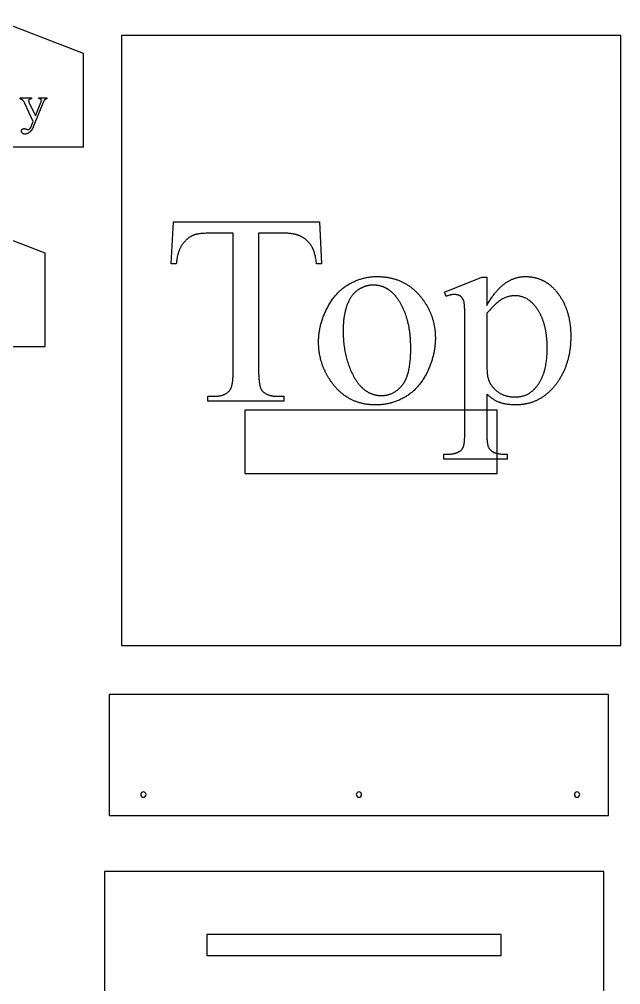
# Model space of a CAD drawing. Extents: x 0 to 152, y -19 to 71.
# Drawn here: x 98.38 to 126.99, y 24.65 to 70.54 of the extents above; entities that cross this region are included whole.
import ezdxf

# ---------------------------------------------------------------- set-up
doc = ezdxf.new("R2010")
doc.units = 0
doc.layers.get('0').update_dxf_attribs({"linetype": 'CONTINUOUS'})

msp = doc.modelspace()

# ---------------------------------------------------------------- linework, layer by layer
for points in [[(101.44, 64.474), (101.44, 68.911), (97.19, 70.536), (87.815, 66.786), (88.44, 64.474)], [(103.236, 40.768), (126.986, 40.768), (126.986, 69.768), (103.236, 69.768)], [(98.427, 66.799), (98.967, 66.799), (98.967, 66.752), (98.94, 66.752), (98.927, 66.751), (98.914, 66.75), (98.902, 66.748), (98.891, 66.746), (98.88, 66.742), (98.871, 66.738), (98.863, 66.733), (98.855, 66.727), (98.848, 66.721), (98.843, 66.714), (98.838, 66.707), (98.834, 66.7), (98.831, 66.692), (98.828, 66.683), (98.827, 66.675), (98.827, 66.666), (98.827, 66.659), (98.827, 66.653), (98.829, 66.639), (98.832, 66.623), (98.837, 66.607), (98.843, 66.589), (98.85, 66.57), (98.859, 66.55), (98.868, 66.529), (99.151, 65.944), (99.41, 66.585), (99.415, 66.598), (99.419, 66.611), (99.423, 66.624), (99.426, 66.636), (99.429, 66.649), (99.43, 66.662), (99.431, 66.675), (99.432, 66.687), (99.431, 66.698), (99.43, 66.703), (99.429, 66.707), (99.428, 66.711), (99.427, 66.715), (99.425, 66.718), (99.423, 66.721), (99.42, 66.725), (99.417, 66.728), (99.414, 66.731), (99.41, 66.734), (99.406, 66.737), (99.401, 66.739), (99.396, 66.742), (99.391, 66.744), (99.385, 66.746), (99.378, 66.747), (99.37, 66.749), (99.361, 66.75), (99.351, 66.751), (99.34, 66.751), (99.315, 66.752), (99.315, 66.799), (99.692, 66.799), (99.692, 66.752), (99.681, 66.75), (99.67, 66.749), (99.66, 66.747), (99.651, 66.744), (99.642, 66.742), (99.634, 66.739), (99.627, 66.735), (99.62, 66.732), (99.614, 66.727), (99.607, 66.722), (99.6, 66.716), (99.594, 66.71), (99.587, 66.702), (99.579, 66.694), (99.572, 66.685), (99.564, 66.675), (99.561, 66.669), (99.557, 66.662), (99.548, 66.641), (99.536, 66.613), (99.521, 66.577), (99.049, 65.42), (99.041, 65.4), (99.032, 65.38), (99.022, 65.36), (99.013, 65.341), (99.002, 65.323), (98.992, 65.306), (98.981, 65.289), (98.97, 65.273), (98.959, 65.257), (98.947, 65.242), (98.935, 65.228), (98.923, 65.214), (98.91, 65.201), (98.897, 65.189), (98.884, 65.177), (98.87, 65.166), (98.856, 65.156), (98.843, 65.146), (98.829, 65.137), (98.815, 65.128), (98.802, 65.121), (98.788, 65.114), (98.775, 65.107), (98.762, 65.101), (98.748, 65.096), (98.735, 65.092), (98.722, 65.088), (98.709, 65.085), (98.696, 65.083), (98.683, 65.081), (98.67, 65.08), (98.657, 65.08), (98.648, 65.08), (98.639, 65.081), (98.63, 65.081), (98.621, 65.083), (98.613, 65.084), (98.605, 65.086), (98.597, 65.088), (98.589, 65.091), (98.581, 65.094), (98.574, 65.097), (98.567, 65.1), (98.56, 65.104), (98.553, 65.108), (98.547, 65.113), (98.54, 65.118), (98.534, 65.123), (98.528, 65.128), (98.523, 65.134), (98.518, 65.14), (98.513, 65.145), (98.509, 65.151), (98.505, 65.157), (98.501, 65.163), (98.498, 65.169), (98.495, 65.175), (98.493, 65.182), (98.491, 65.188), (98.489, 65.195), (98.488, 65.201), (98.487, 65.208), (98.486, 65.215), (98.486, 65.222), (98.487, 65.235), (98.488, 65.247), (98.49, 65.253), (98.491, 65.259), (98.493, 65.264), (98.495, 65.27), (98.497, 65.275), (98.5, 65.28), (98.503, 65.285), (98.506, 65.29), (98.509, 65.294), (98.513, 65.299), (98.517, 65.303), (98.521, 65.307), (98.525, 65.311), (98.53, 65.315), (98.535, 65.318), (98.54, 65.321), (98.545, 65.324), (98.551, 65.327), (98.556, 65.329), (98.562, 65.331), (98.575, 65.335), (98.588, 65.337), (98.602, 65.339), (98.616, 65.339), (98.627, 65.339), (98.639, 65.338), (98.652, 65.335), (98.666, 65.332), (98.681, 65.329), (98.696, 65.324), (98.713, 65.318), (98.73, 65.312), (98.753, 65.303), (98.772, 65.297), (98.785, 65.294), (98.79, 65.293), (98.794, 65.293), (98.798, 65.293), (98.803, 65.293), (98.813, 65.295), (98.823, 65.298), (98.833, 65.302), (98.844, 65.308), (98.855, 65.315), (98.865, 65.323), (98.877, 65.332), (98.882, 65.337), (98.888, 65.343), (98.893, 65.349), (98.899, 65.356), (98.905, 65.363), (98.91, 65.372), (98.916, 65.38), (98.922, 65.389), (98.933, 65.41), (98.944, 65.432), (98.956, 65.457), (98.967, 65.484), (99.049, 65.685), (98.633, 66.559), (98.628, 66.57), (98.622, 66.58), (98.615, 66.592), (98.608, 66.603), (98.592, 66.629), (98.572, 66.657), (98.557, 66.677), (98.55, 66.686), (98.543, 66.694), (98.537, 66.701), (98.531, 66.707), (98.526, 66.712), (98.52, 66.716), (98.512, 66.721), (98.504, 66.726), (98.493, 66.731), (98.482, 66.735), (98.47, 66.74), (98.457, 66.744), (98.442, 66.748), (98.427, 66.752)], [(99.614, 54.986), (99.614, 59.424), (95.364, 61.049), (85.989, 57.299), (86.614, 54.986)], [(112.666, 60.904), (112.761, 58.906), (112.522, 58.906), (112.513, 58.971), (112.504, 59.034), (112.494, 59.094), (112.484, 59.151), (112.474, 59.207), (112.463, 59.26), (112.452, 59.31), (112.44, 59.359), (112.428, 59.405), (112.416, 59.448), (112.403, 59.489), (112.39, 59.528), (112.376, 59.565), (112.369, 59.582), (112.362, 59.599), (112.355, 59.615), (112.348, 59.631), (112.341, 59.646), (112.333, 59.66), (112.321, 59.683), (112.309, 59.705), (112.296, 59.727), (112.283, 59.748), (112.269, 59.769), (112.256, 59.79), (112.242, 59.811), (112.228, 59.831), (112.214, 59.85), (112.199, 59.869), (112.184, 59.888), (112.169, 59.907), (112.154, 59.925), (112.138, 59.942), (112.123, 59.96), (112.106, 59.977), (112.09, 59.993), (112.074, 60.01), (112.057, 60.025), (112.04, 60.041), (112.022, 60.056), (112.005, 60.071), (111.987, 60.085), (111.969, 60.099), (111.95, 60.113), (111.932, 60.126), (111.913, 60.139), (111.894, 60.151), (111.875, 60.163), (111.855, 60.175), (111.835, 60.187), (111.815, 60.197), (111.795, 60.208), (111.774, 60.218), (111.753, 60.228), (111.731, 60.238), (111.709, 60.247), (111.687, 60.256), (111.664, 60.265), (111.641, 60.273), (111.617, 60.281), (111.593, 60.289), (111.568, 60.296), (111.544, 60.303), (111.518, 60.309), (111.493, 60.316), (111.467, 60.322), (111.44, 60.327), (111.414, 60.332), (111.386, 60.337), (111.359, 60.342), (111.331, 60.346), (111.302, 60.35), (111.274, 60.353), (111.244, 60.357), (111.215, 60.359), (111.185, 60.362), (111.154, 60.364), (111.124, 60.366), (111.092, 60.368), (111.061, 60.369), (111.029, 60.37), (110.996, 60.37), (110.964, 60.37), (109.764, 60.37), (109.764, 53.861), (109.764, 53.813), (109.764, 53.765), (109.765, 53.719), (109.766, 53.674), (109.768, 53.63), (109.77, 53.587), (109.772, 53.546), (109.774, 53.505), (109.777, 53.466), (109.78, 53.428), (109.784, 53.391), (109.787, 53.355), (109.792, 53.32), (109.796, 53.287), (109.801, 53.254), (109.806, 53.223), (109.812, 53.193), (109.817, 53.164), (109.823, 53.137), (109.83, 53.11), (109.837, 53.085), (109.844, 53.06), (109.851, 53.037), (109.859, 53.015), (109.867, 52.994), (109.876, 52.975), (109.884, 52.956), (109.894, 52.939), (109.903, 52.923), (109.913, 52.908), (109.923, 52.894), (109.933, 52.881), (109.948, 52.865), (109.964, 52.849), (109.98, 52.834), (109.997, 52.819), (110.014, 52.805), (110.032, 52.791), (110.05, 52.778), (110.069, 52.765), (110.088, 52.753), (110.108, 52.742), (110.128, 52.731), (110.149, 52.72), (110.17, 52.71), (110.191, 52.7), (110.214, 52.691), (110.236, 52.683), (110.26, 52.675), (110.283, 52.667), (110.308, 52.661), (110.332, 52.654), (110.358, 52.648), (110.383, 52.643), (110.41, 52.638), (110.436, 52.633), (110.464, 52.63), (110.491, 52.626), (110.52, 52.623), (110.548, 52.621), (110.578, 52.619), (110.607, 52.618), (110.638, 52.617), (110.668, 52.617), (110.964, 52.617), (110.964, 52.384), (107.351, 52.384), (107.351, 52.617), (107.653, 52.617), (107.686, 52.617), (107.719, 52.618), (107.751, 52.62), (107.783, 52.622), (107.814, 52.625), (107.844, 52.628), (107.874, 52.633), (107.903, 52.637), (107.932, 52.643), (107.96, 52.649), (107.987, 52.656), (108.014, 52.663), (108.04, 52.671), (108.065, 52.68), (108.09, 52.689), (108.114, 52.699), (108.138, 52.709), (108.161, 52.72), (108.183, 52.732), (108.205, 52.745), (108.226, 52.758), (108.247, 52.771), (108.267, 52.786), (108.286, 52.801), (108.305, 52.816), (108.323, 52.833), (108.341, 52.85), (108.358, 52.867), (108.374, 52.885), (108.39, 52.904), (108.405, 52.924), (108.419, 52.944), (108.428, 52.957), (108.436, 52.971), (108.444, 52.986), (108.451, 53.002), (108.459, 53.019), (108.466, 53.037), (108.473, 53.056), (108.48, 53.076), (108.486, 53.098), (108.492, 53.12), (108.498, 53.143), (108.503, 53.167), (108.509, 53.192), (108.514, 53.218), (108.518, 53.245), (108.523, 53.274), (108.527, 53.303), (108.531, 53.333), (108.534, 53.364), (108.538, 53.396), (108.541, 53.429), (108.544, 53.464), (108.546, 53.499), (108.549, 53.535), (108.551, 53.572), (108.552, 53.611), (108.554, 53.65), (108.555, 53.69), (108.557, 53.773), (108.557, 53.861), (108.557, 60.37), (107.533, 60.37), (107.46, 60.37), (107.389, 60.369), (107.321, 60.367), (107.256, 60.365), (107.194, 60.362), (107.134, 60.358), (107.077, 60.353), (107.023, 60.348), (106.971, 60.342), (106.922, 60.336), (106.876, 60.329), (106.832, 60.321), (106.811, 60.317), (106.791, 60.312), (106.772, 60.308), (106.753, 60.303), (106.735, 60.298), (106.718, 60.293), (106.701, 60.288), (106.685, 60.282), (106.665, 60.275), (106.644, 60.267), (106.624, 60.258), (106.605, 60.249), (106.585, 60.24), (106.566, 60.23), (106.546, 60.22), (106.527, 60.209), (106.509, 60.198), (106.49, 60.186), (106.471, 60.174), (106.453, 60.162), (106.435, 60.149), (106.417, 60.136), (106.399, 60.122), (106.382, 60.108), (106.364, 60.093), (106.347, 60.078), (106.33, 60.063), (106.313, 60.047), (106.297, 60.031), (106.28, 60.014), (106.264, 59.997), (106.248, 59.98), (106.232, 59.962), (106.216, 59.943), (106.201, 59.924), (106.185, 59.905), (106.17, 59.885), (106.155, 59.865), (106.14, 59.845), (106.126, 59.824), (106.111, 59.802), (106.097, 59.78), (106.084, 59.758), (106.071, 59.735), (106.058, 59.712), (106.045, 59.688), (106.033, 59.664), (106.021, 59.639), (106.01, 59.614), (105.999, 59.588), (105.988, 59.562), (105.978, 59.536), (105.968, 59.509), (105.958, 59.481), (105.949, 59.453), (105.94, 59.425), (105.932, 59.396), (105.924, 59.366), (105.916, 59.337), (105.909, 59.306), (105.902, 59.276), (105.895, 59.244), (105.889, 59.213), (105.883, 59.18), (105.878, 59.148), (105.872, 59.115), (105.868, 59.081), (105.863, 59.047), (105.859, 59.013), (105.856, 58.978), (105.852, 58.942), (105.849, 58.906), (105.611, 58.906), (105.711, 60.904)], [(115.4, 58.309), (115.44, 58.309), (115.481, 58.308), (115.521, 58.307), (115.561, 58.306), (115.601, 58.303), (115.64, 58.301), (115.679, 58.298), (115.718, 58.294), (115.757, 58.29), (115.795, 58.285), (115.834, 58.28), (115.872, 58.275), (115.909, 58.268), (115.947, 58.262), (115.984, 58.255), (116.021, 58.247), (116.057, 58.239), (116.094, 58.231), (116.13, 58.222), (116.166, 58.212), (116.202, 58.203), (116.237, 58.192), (116.272, 58.181), (116.307, 58.17), (116.342, 58.158), (116.376, 58.146), (116.411, 58.133), (116.444, 58.119), (116.478, 58.106), (116.512, 58.091), (116.545, 58.077), (116.578, 58.061), (116.61, 58.045), (116.643, 58.029), (116.675, 58.013), (116.707, 57.995), (116.738, 57.978), (116.77, 57.959), (116.801, 57.941), (116.832, 57.922), (116.863, 57.902), (116.893, 57.882), (116.923, 57.861), (116.953, 57.84), (116.983, 57.819), (117.012, 57.797), (117.041, 57.774), (117.07, 57.751), (117.099, 57.728), (117.127, 57.704), (117.155, 57.679), (117.183, 57.654), (117.211, 57.629), (117.238, 57.603), (117.265, 57.576), (117.292, 57.549), (117.319, 57.522), (117.345, 57.494), (117.371, 57.466), (117.397, 57.437), (117.423, 57.408), (117.448, 57.378), (117.473, 57.347), (117.498, 57.317), (117.519, 57.29), (117.539, 57.263), (117.56, 57.237), (117.58, 57.21), (117.599, 57.183), (117.618, 57.155), (117.637, 57.128), (117.656, 57.101), (117.674, 57.073), (117.692, 57.045), (117.709, 57.018), (117.727, 56.99), (117.743, 56.962), (117.76, 56.934), (117.776, 56.905), (117.792, 56.877), (117.808, 56.848), (117.823, 56.82), (117.838, 56.791), (117.853, 56.762), (117.867, 56.733), (117.881, 56.704), (117.894, 56.675), (117.908, 56.645), (117.921, 56.616), (117.933, 56.586), (117.946, 56.556), (117.958, 56.526), (117.969, 56.496), (117.981, 56.466), (117.992, 56.436), (118.002, 56.406), (118.013, 56.375), (118.023, 56.345), (118.032, 56.314), (118.042, 56.283), (118.051, 56.252), (118.059, 56.221), (118.068, 56.19), (118.076, 56.158), (118.084, 56.127), (118.091, 56.095), (118.098, 56.063), (118.105, 56.032), (118.111, 56), (118.117, 55.968), (118.123, 55.935), (118.128, 55.903), (118.133, 55.871), (118.138, 55.838), (118.143, 55.805), (118.147, 55.772), (118.151, 55.739), (118.154, 55.706), (118.157, 55.673), (118.16, 55.64), (118.162, 55.606), (118.164, 55.573), (118.166, 55.539), (118.168, 55.505), (118.169, 55.471), (118.17, 55.437), (118.17, 55.403), (118.17, 55.369), (118.17, 55.321), (118.169, 55.272), (118.167, 55.224), (118.165, 55.175), (118.161, 55.127), (118.157, 55.078), (118.153, 55.03), (118.147, 54.981), (118.141, 54.933), (118.134, 54.884), (118.127, 54.835), (118.118, 54.787), (118.109, 54.738), (118.099, 54.689), (118.089, 54.64), (118.078, 54.591), (118.066, 54.543), (118.053, 54.494), (118.04, 54.445), (118.026, 54.396), (118.011, 54.347), (117.995, 54.297), (117.979, 54.248), (117.962, 54.199), (117.944, 54.15), (117.926, 54.101), (117.906, 54.051), (117.887, 54.002), (117.866, 53.953), (117.845, 53.903), (117.822, 53.854), (117.8, 53.804), (117.776, 53.755), (117.752, 53.707), (117.728, 53.659), (117.703, 53.613), (117.677, 53.567), (117.651, 53.521), (117.624, 53.477), (117.597, 53.433), (117.569, 53.39), (117.541, 53.348), (117.512, 53.306), (117.482, 53.265), (117.452, 53.226), (117.422, 53.186), (117.391, 53.148), (117.359, 53.11), (117.327, 53.073), (117.294, 53.037), (117.261, 53.002), (117.227, 52.967), (117.193, 52.933), (117.158, 52.9), (117.122, 52.868), (117.086, 52.836), (117.05, 52.805), (117.013, 52.775), (116.975, 52.746), (116.937, 52.717), (116.898, 52.69), (116.859, 52.662), (116.819, 52.636), (116.779, 52.611), (116.738, 52.586), (116.697, 52.562), (116.655, 52.539), (116.614, 52.516), (116.572, 52.495), (116.53, 52.474), (116.487, 52.454), (116.444, 52.435), (116.401, 52.416), (116.358, 52.399), (116.314, 52.382), (116.27, 52.366), (116.226, 52.35), (116.181, 52.336), (116.137, 52.322), (116.091, 52.309), (116.046, 52.297), (116, 52.286), (115.954, 52.275), (115.908, 52.265), (115.862, 52.256), (115.815, 52.248), (115.768, 52.24), (115.72, 52.234), (115.672, 52.228), (115.624, 52.223), (115.576, 52.218), (115.528, 52.215), (115.479, 52.212), (115.43, 52.21), (115.38, 52.209), (115.33, 52.209), (115.29, 52.209), (115.25, 52.21), (115.21, 52.211), (115.17, 52.213), (115.13, 52.215), (115.091, 52.218), (115.052, 52.221), (115.014, 52.225), (114.975, 52.229), (114.937, 52.234), (114.899, 52.239), (114.861, 52.245), (114.824, 52.251), (114.787, 52.258), (114.75, 52.266), (114.714, 52.273), (114.677, 52.282), (114.641, 52.291), (114.605, 52.3), (114.57, 52.31), (114.534, 52.32), (114.499, 52.331), (114.465, 52.342), (114.43, 52.354), (114.396, 52.367), (114.362, 52.38), (114.328, 52.393), (114.295, 52.407), (114.261, 52.421), (114.228, 52.436), (114.196, 52.452), (114.163, 52.468), (114.131, 52.484), (114.099, 52.501), (114.068, 52.519), (114.036, 52.537), (114.005, 52.555), (113.974, 52.574), (113.944, 52.594), (113.913, 52.614), (113.883, 52.634), (113.853, 52.655), (113.824, 52.677), (113.795, 52.699), (113.766, 52.721), (113.737, 52.744), (113.708, 52.768), (113.68, 52.792), (113.652, 52.816), (113.624, 52.841), (113.597, 52.867), (113.57, 52.893), (113.543, 52.92), (113.516, 52.947), (113.489, 52.974), (113.463, 53.002), (113.437, 53.031), (113.412, 53.06), (113.386, 53.09), (113.361, 53.12), (113.336, 53.15), (113.312, 53.181), (113.287, 53.213), (113.263, 53.245), (113.243, 53.273), (113.223, 53.3), (113.204, 53.328), (113.185, 53.355), (113.166, 53.383), (113.148, 53.411), (113.129, 53.439), (113.112, 53.467), (113.094, 53.495), (113.077, 53.523), (113.06, 53.552), (113.043, 53.58), (113.027, 53.609), (113.011, 53.638), (112.995, 53.666), (112.98, 53.695), (112.965, 53.724), (112.95, 53.753), (112.936, 53.783), (112.922, 53.812), (112.908, 53.841), (112.895, 53.871), (112.882, 53.901), (112.869, 53.93), (112.856, 53.96), (112.844, 53.99), (112.832, 54.02), (112.821, 54.05), (112.81, 54.081), (112.799, 54.111), (112.788, 54.141), (112.778, 54.172), (112.768, 54.203), (112.758, 54.233), (112.749, 54.264), (112.74, 54.295), (112.731, 54.326), (112.723, 54.358), (112.715, 54.389), (112.707, 54.42), (112.7, 54.452), (112.693, 54.484), (112.686, 54.515), (112.679, 54.547), (112.673, 54.579), (112.667, 54.611), (112.662, 54.643), (112.657, 54.675), (112.652, 54.708), (112.647, 54.74), (112.643, 54.773), (112.639, 54.805), (112.635, 54.838), (112.632, 54.871), (112.629, 54.904), (112.626, 54.937), (112.624, 54.97), (112.622, 55.004), (112.62, 55.037), (112.619, 55.071), (112.618, 55.104), (112.617, 55.138), (112.616, 55.172), (112.616, 55.206), (112.617, 55.255), (112.618, 55.305), (112.62, 55.354), (112.622, 55.403), (112.626, 55.453), (112.63, 55.502), (112.635, 55.551), (112.641, 55.601), (112.647, 55.65), (112.654, 55.699), (112.663, 55.749), (112.671, 55.798), (112.681, 55.847), (112.691, 55.896), (112.702, 55.946), (112.714, 55.995), (112.727, 56.044), (112.74, 56.093), (112.755, 56.142), (112.77, 56.191), (112.785, 56.241), (112.802, 56.29), (112.819, 56.339), (112.837, 56.388), (112.856, 56.437), (112.875, 56.486), (112.896, 56.535), (112.917, 56.584), (112.939, 56.633), (112.961, 56.682), (112.985, 56.731), (113.009, 56.779), (113.034, 56.828), (113.059, 56.876), (113.085, 56.923), (113.111, 56.969), (113.138, 57.014), (113.165, 57.058), (113.193, 57.102), (113.221, 57.145), (113.249, 57.187), (113.279, 57.229), (113.308, 57.269), (113.338, 57.309), (113.369, 57.348), (113.4, 57.386), (113.432, 57.423), (113.464, 57.46), (113.496, 57.495), (113.529, 57.53), (113.563, 57.564), (113.597, 57.598), (113.631, 57.63), (113.666, 57.662), (113.702, 57.693), (113.737, 57.723), (113.774, 57.752), (113.811, 57.781), (113.848, 57.809), (113.886, 57.836), (113.924, 57.862), (113.963, 57.887), (114.003, 57.912), (114.042, 57.936), (114.083, 57.959), (114.123, 57.981), (114.163, 58.002), (114.204, 58.023), (114.245, 58.043), (114.285, 58.063), (114.326, 58.081), (114.368, 58.099), (114.409, 58.116), (114.45, 58.133), (114.492, 58.148), (114.534, 58.163), (114.576, 58.178), (114.618, 58.191), (114.66, 58.204), (114.702, 58.216), (114.745, 58.227), (114.787, 58.238), (114.83, 58.248), (114.873, 58.257), (114.916, 58.265), (114.959, 58.273), (115.003, 58.28), (115.046, 58.286), (115.09, 58.292), (115.134, 58.296), (115.178, 58.3), (115.222, 58.304), (115.266, 58.306), (115.31, 58.308), (115.355, 58.309)], [(118.604, 57.568), (120.376, 58.284), (120.614, 58.284), (120.614, 56.94), (120.642, 56.987), (120.67, 57.033), (120.698, 57.078), (120.726, 57.123), (120.754, 57.166), (120.782, 57.209), (120.81, 57.251), (120.838, 57.291), (120.866, 57.331), (120.894, 57.37), (120.922, 57.409), (120.95, 57.446), (120.977, 57.482), (121.005, 57.518), (121.033, 57.552), (121.061, 57.586), (121.089, 57.619), (121.117, 57.651), (121.145, 57.682), (121.173, 57.712), (121.201, 57.741), (121.229, 57.77), (121.257, 57.797), (121.285, 57.824), (121.313, 57.85), (121.341, 57.874), (121.37, 57.898), (121.398, 57.921), (121.426, 57.944), (121.454, 57.965), (121.482, 57.985), (121.51, 58.005), (121.538, 58.023), (121.566, 58.042), (121.594, 58.059), (121.623, 58.076), (121.651, 58.092), (121.68, 58.108), (121.709, 58.123), (121.737, 58.138), (121.766, 58.152), (121.795, 58.165), (121.824, 58.178), (121.853, 58.19), (121.883, 58.202), (121.912, 58.213), (121.941, 58.223), (121.971, 58.233), (122, 58.242), (122.03, 58.251), (122.06, 58.259), (122.09, 58.267), (122.12, 58.273), (122.15, 58.28), (122.18, 58.285), (122.21, 58.29), (122.241, 58.295), (122.271, 58.299), (122.301, 58.302), (122.332, 58.305), (122.363, 58.307), (122.394, 58.308), (122.424, 58.309), (122.455, 58.309), (122.482, 58.309), (122.509, 58.309), (122.536, 58.308), (122.563, 58.307), (122.589, 58.305), (122.615, 58.303), (122.642, 58.301), (122.668, 58.299), (122.694, 58.296), (122.719, 58.293), (122.745, 58.289), (122.77, 58.286), (122.796, 58.281), (122.821, 58.277), (122.846, 58.272), (122.871, 58.267), (122.896, 58.262), (122.92, 58.256), (122.945, 58.25), (122.969, 58.243), (122.993, 58.236), (123.017, 58.229), (123.041, 58.222), (123.065, 58.214), (123.089, 58.206), (123.112, 58.197), (123.136, 58.189), (123.159, 58.18), (123.182, 58.17), (123.205, 58.16), (123.228, 58.15), (123.25, 58.14), (123.273, 58.129), (123.295, 58.118), (123.317, 58.106), (123.339, 58.095), (123.361, 58.083), (123.383, 58.07), (123.405, 58.057), (123.426, 58.044), (123.448, 58.031), (123.469, 58.017), (123.49, 58.003), (123.511, 57.989), (123.532, 57.974), (123.553, 57.959), (123.573, 57.943), (123.593, 57.928), (123.614, 57.912), (123.634, 57.895), (123.654, 57.879), (123.674, 57.861), (123.693, 57.844), (123.713, 57.826), (123.732, 57.808), (123.752, 57.79), (123.771, 57.771), (123.79, 57.752), (123.808, 57.733), (123.827, 57.713), (123.846, 57.693), (123.864, 57.673), (123.882, 57.652), (123.901, 57.631), (123.923, 57.605), (123.944, 57.579), (123.966, 57.552), (123.987, 57.525), (124.007, 57.498), (124.027, 57.471), (124.047, 57.443), (124.067, 57.416), (124.086, 57.388), (124.105, 57.359), (124.124, 57.331), (124.142, 57.302), (124.16, 57.273), (124.177, 57.244), (124.194, 57.214), (124.211, 57.185), (124.228, 57.155), (124.244, 57.125), (124.26, 57.094), (124.275, 57.063), (124.29, 57.032), (124.305, 57.001), (124.319, 56.97), (124.333, 56.938), (124.347, 56.906), (124.36, 56.874), (124.373, 56.842), (124.386, 56.809), (124.398, 56.776), (124.41, 56.743), (124.422, 56.709), (124.433, 56.676), (124.444, 56.642), (124.455, 56.608), (124.465, 56.573), (124.475, 56.539), (124.484, 56.504), (124.493, 56.469), (124.502, 56.433), (124.511, 56.398), (124.519, 56.362), (124.527, 56.326), (124.534, 56.289), (124.541, 56.253), (124.548, 56.216), (124.554, 56.179), (124.56, 56.142), (124.566, 56.104), (124.572, 56.066), (124.577, 56.028), (124.581, 55.99), (124.586, 55.951), (124.59, 55.913), (124.593, 55.873), (124.596, 55.834), (124.599, 55.795), (124.602, 55.755), (124.604, 55.715), (124.606, 55.675), (124.608, 55.634), (124.609, 55.593), (124.61, 55.552), (124.61, 55.511), (124.611, 55.469), (124.61, 55.423), (124.61, 55.377), (124.609, 55.331), (124.607, 55.285), (124.605, 55.24), (124.603, 55.195), (124.6, 55.15), (124.597, 55.105), (124.594, 55.061), (124.59, 55.017), (124.585, 54.973), (124.58, 54.929), (124.575, 54.886), (124.57, 54.843), (124.564, 54.8), (124.557, 54.757), (124.55, 54.715), (124.543, 54.673), (124.535, 54.631), (124.527, 54.589), (124.519, 54.548), (124.51, 54.507), (124.5, 54.466), (124.49, 54.425), (124.48, 54.385), (124.469, 54.345), (124.458, 54.305), (124.447, 54.265), (124.435, 54.226), (124.423, 54.187), (124.41, 54.148), (124.397, 54.109), (124.383, 54.071), (124.369, 54.033), (124.355, 53.995), (124.34, 53.957), (124.325, 53.92), (124.309, 53.883), (124.293, 53.846), (124.277, 53.809), (124.26, 53.773), (124.243, 53.737), (124.225, 53.701), (124.207, 53.666), (124.188, 53.63), (124.169, 53.595), (124.15, 53.56), (124.13, 53.526), (124.11, 53.491), (124.089, 53.457), (124.068, 53.423), (124.046, 53.39), (124.025, 53.357), (124.002, 53.323), (123.979, 53.291), (123.956, 53.258), (123.933, 53.226), (123.909, 53.194), (123.884, 53.162), (123.86, 53.13), (123.834, 53.099), (123.809, 53.068), (123.783, 53.037), (123.756, 53.007), (123.734, 52.982), (123.712, 52.957), (123.689, 52.933), (123.667, 52.91), (123.644, 52.887), (123.621, 52.864), (123.598, 52.842), (123.574, 52.819), (123.551, 52.798), (123.527, 52.777), (123.503, 52.756), (123.479, 52.735), (123.455, 52.715), (123.431, 52.696), (123.406, 52.676), (123.381, 52.657), (123.356, 52.639), (123.331, 52.621), (123.306, 52.603), (123.281, 52.586), (123.255, 52.569), (123.229, 52.552), (123.203, 52.536), (123.177, 52.52), (123.151, 52.505), (123.124, 52.49), (123.097, 52.475), (123.071, 52.461), (123.043, 52.447), (123.016, 52.434), (122.989, 52.421), (122.961, 52.408), (122.933, 52.396), (122.905, 52.384), (122.877, 52.372), (122.849, 52.361), (122.821, 52.351), (122.792, 52.34), (122.763, 52.33), (122.734, 52.321), (122.705, 52.312), (122.675, 52.303), (122.646, 52.294), (122.616, 52.286), (122.586, 52.279), (122.556, 52.272), (122.526, 52.265), (122.495, 52.258), (122.465, 52.252), (122.434, 52.247), (122.403, 52.241), (122.372, 52.237), (122.341, 52.232), (122.309, 52.228), (122.277, 52.224), (122.246, 52.221), (122.213, 52.218), (122.181, 52.216), (122.149, 52.213), (122.116, 52.212), (122.084, 52.21), (122.051, 52.209), (122.017, 52.209), (121.984, 52.209), (121.927, 52.209), (121.87, 52.211), (121.814, 52.213), (121.76, 52.217), (121.706, 52.221), (121.653, 52.227), (121.601, 52.234), (121.551, 52.242), (121.501, 52.25), (121.476, 52.255), (121.452, 52.26), (121.428, 52.265), (121.404, 52.271), (121.381, 52.277), (121.357, 52.283), (121.334, 52.289), (121.312, 52.296), (121.289, 52.302), (121.267, 52.31), (121.245, 52.317), (121.223, 52.325), (121.201, 52.332), (121.18, 52.341), (121.148, 52.353), (121.116, 52.367), (121.084, 52.382), (121.05, 52.399), (121.017, 52.418), (120.983, 52.438), (120.948, 52.459), (120.913, 52.482), (120.877, 52.506), (120.841, 52.532), (120.805, 52.559), (120.768, 52.588), (120.73, 52.618), (120.692, 52.65), (120.654, 52.683), (120.614, 52.717), (120.614, 50.965), (120.615, 50.892), (120.616, 50.824), (120.617, 50.758), (120.619, 50.696), (120.622, 50.637), (120.625, 50.582), (120.628, 50.53), (120.633, 50.482), (120.637, 50.436), (120.643, 50.394), (120.649, 50.356), (120.655, 50.321), (120.659, 50.304), (120.662, 50.289), (120.666, 50.274), (120.67, 50.26), (120.674, 50.248), (120.678, 50.235), (120.682, 50.224), (120.687, 50.214), (120.696, 50.194), (120.706, 50.175), (120.718, 50.156), (120.73, 50.138), (120.742, 50.12), (120.756, 50.103), (120.77, 50.086), (120.786, 50.07), (120.802, 50.054), (120.819, 50.039), (120.837, 50.025), (120.855, 50.01), (120.875, 49.997), (120.895, 49.984), (120.916, 49.971), (120.938, 49.959), (120.95, 49.953), (120.962, 49.948), (120.974, 49.942), (120.987, 49.937), (121.001, 49.932), (121.015, 49.927), (121.03, 49.923), (121.046, 49.918), (121.062, 49.914), (121.079, 49.91), (121.096, 49.906), (121.113, 49.902), (121.151, 49.895), (121.19, 49.889), (121.232, 49.883), (121.276, 49.878), (121.322, 49.874), (121.371, 49.871), (121.422, 49.868), (121.475, 49.866), (121.531, 49.865), (121.588, 49.865), (121.588, 49.633), (118.572, 49.633), (118.572, 49.865), (118.73, 49.865), (118.772, 49.865), (118.814, 49.866), (118.856, 49.868), (118.896, 49.871), (118.916, 49.873), (118.936, 49.875), (118.955, 49.878), (118.975, 49.881), (118.994, 49.884), (119.013, 49.887), (119.031, 49.891), (119.05, 49.895), (119.068, 49.899), (119.087, 49.904), (119.104, 49.908), (119.122, 49.914), (119.14, 49.919), (119.157, 49.925), (119.174, 49.931), (119.191, 49.937), (119.208, 49.943), (119.225, 49.95), (119.241, 49.957), (119.257, 49.965), (119.273, 49.972), (119.289, 49.98), (119.305, 49.988), (119.32, 49.997), (119.335, 50.006), (119.349, 50.016), (119.363, 50.026), (119.377, 50.037), (119.39, 50.048), (119.402, 50.061), (119.414, 50.074), (119.426, 50.087), (119.438, 50.102), (119.449, 50.116), (119.459, 50.132), (119.469, 50.148), (119.479, 50.165), (119.488, 50.183), (119.497, 50.201), (119.506, 50.22), (119.51, 50.23), (119.514, 50.241), (119.517, 50.253), (119.521, 50.266), (119.525, 50.28), (119.528, 50.294), (119.531, 50.31), (119.534, 50.327), (119.54, 50.363), (119.546, 50.402), (119.551, 50.445), (119.555, 50.493), (119.559, 50.543), (119.562, 50.598), (119.565, 50.656), (119.567, 50.718), (119.569, 50.783), (119.57, 50.853), (119.571, 50.926), (119.572, 51.002), (119.572, 56.443), (119.571, 56.512), (119.571, 56.577), (119.57, 56.639), (119.568, 56.697), (119.567, 56.753), (119.564, 56.805), (119.562, 56.854), (119.559, 56.9), (119.556, 56.943), (119.552, 56.983), (119.548, 57.019), (119.543, 57.052), (119.538, 57.082), (119.533, 57.109), (119.527, 57.133), (119.524, 57.144), (119.521, 57.153), (119.515, 57.172), (119.508, 57.19), (119.5, 57.207), (119.492, 57.224), (119.484, 57.24), (119.475, 57.256), (119.466, 57.271), (119.456, 57.285), (119.446, 57.299), (119.435, 57.312), (119.424, 57.325), (119.412, 57.337), (119.4, 57.349), (119.388, 57.36), (119.375, 57.37), (119.361, 57.38), (119.347, 57.389), (119.332, 57.397), (119.317, 57.405), (119.301, 57.413), (119.285, 57.419), (119.268, 57.425), (119.25, 57.431), (119.231, 57.436), (119.212, 57.44), (119.193, 57.444), (119.173, 57.448), (119.152, 57.45), (119.13, 57.452), (119.108, 57.454), (119.086, 57.455), (119.063, 57.455), (119.043, 57.455), (119.024, 57.454), (119.003, 57.452), (118.982, 57.449), (118.96, 57.446), (118.938, 57.443), (118.915, 57.438), (118.891, 57.433), (118.867, 57.427), (118.842, 57.421), (118.817, 57.413), (118.79, 57.405), (118.764, 57.397), (118.736, 57.388), (118.708, 57.378), (118.679, 57.367)], [(115.205, 57.901), (115.184, 57.901), (115.163, 57.9), (115.142, 57.899), (115.121, 57.898), (115.101, 57.896), (115.08, 57.894), (115.059, 57.892), (115.038, 57.889), (115.017, 57.885), (114.996, 57.882), (114.975, 57.878), (114.955, 57.873), (114.934, 57.868), (114.913, 57.863), (114.892, 57.858), (114.871, 57.852), (114.85, 57.845), (114.829, 57.838), (114.808, 57.831), (114.787, 57.824), (114.766, 57.816), (114.745, 57.807), (114.724, 57.799), (114.703, 57.79), (114.683, 57.78), (114.662, 57.77), (114.641, 57.76), (114.62, 57.749), (114.599, 57.738), (114.578, 57.727), (114.557, 57.715), (114.536, 57.703), (114.515, 57.69), (114.494, 57.677), (114.474, 57.663), (114.454, 57.649), (114.434, 57.634), (114.414, 57.618), (114.395, 57.602), (114.376, 57.585), (114.357, 57.568), (114.338, 57.55), (114.32, 57.532), (114.302, 57.513), (114.284, 57.493), (114.266, 57.473), (114.249, 57.452), (114.232, 57.431), (114.215, 57.409), (114.198, 57.386), (114.182, 57.363), (114.166, 57.339), (114.15, 57.315), (114.134, 57.29), (114.119, 57.264), (114.104, 57.238), (114.089, 57.212), (114.074, 57.184), (114.06, 57.157), (114.046, 57.128), (114.032, 57.099), (114.019, 57.07), (114.005, 57.04), (113.992, 57.009), (113.979, 56.978), (113.967, 56.946), (113.955, 56.913), (113.944, 56.88), (113.932, 56.847), (113.922, 56.813), (113.911, 56.778), (113.901, 56.743), (113.892, 56.707), (113.883, 56.671), (113.874, 56.634), (113.866, 56.597), (113.858, 56.559), (113.85, 56.52), (113.843, 56.481), (113.837, 56.442), (113.83, 56.402), (113.824, 56.361), (113.819, 56.32), (113.814, 56.278), (113.809, 56.236), (113.805, 56.193), (113.801, 56.149), (113.798, 56.105), (113.795, 56.061), (113.792, 56.016), (113.79, 55.97), (113.788, 55.924), (113.787, 55.877), (113.786, 55.83), (113.785, 55.782), (113.785, 55.733), (113.785, 55.655), (113.787, 55.578), (113.789, 55.501), (113.793, 55.425), (113.797, 55.349), (113.802, 55.274), (113.809, 55.2), (113.816, 55.127), (113.824, 55.054), (113.834, 54.982), (113.844, 54.91), (113.855, 54.84), (113.867, 54.769), (113.88, 54.7), (113.895, 54.631), (113.91, 54.563), (113.926, 54.496), (113.943, 54.429), (113.961, 54.363), (113.98, 54.298), (114, 54.233), (114.021, 54.169), (114.043, 54.106), (114.066, 54.043), (114.09, 53.981), (114.115, 53.92), (114.14, 53.859), (114.167, 53.799), (114.195, 53.74), (114.224, 53.681), (114.254, 53.623), (114.284, 53.566), (114.3, 53.537), (114.316, 53.51), (114.332, 53.482), (114.348, 53.455), (114.364, 53.429), (114.381, 53.403), (114.397, 53.377), (114.414, 53.352), (114.431, 53.327), (114.448, 53.303), (114.465, 53.279), (114.483, 53.256), (114.5, 53.233), (114.518, 53.211), (114.536, 53.189), (114.554, 53.167), (114.572, 53.146), (114.59, 53.125), (114.609, 53.105), (114.627, 53.085), (114.646, 53.066), (114.665, 53.047), (114.684, 53.029), (114.704, 53.011), (114.723, 52.993), (114.743, 52.976), (114.762, 52.959), (114.782, 52.943), (114.802, 52.927), (114.822, 52.912), (114.843, 52.897), (114.863, 52.882), (114.884, 52.868), (114.905, 52.855), (114.926, 52.842), (114.947, 52.829), (114.968, 52.817), (114.989, 52.805), (115.011, 52.794), (115.033, 52.783), (115.055, 52.772), (115.077, 52.762), (115.099, 52.753), (115.121, 52.744), (115.144, 52.735), (115.166, 52.727), (115.189, 52.719), (115.212, 52.712), (115.235, 52.705), (115.258, 52.698), (115.282, 52.692), (115.305, 52.687), (115.329, 52.682), (115.353, 52.677), (115.377, 52.673), (115.401, 52.669), (115.426, 52.666), (115.45, 52.663), (115.475, 52.66), (115.5, 52.658), (115.525, 52.657), (115.55, 52.656), (115.575, 52.655), (115.601, 52.655), (115.638, 52.655), (115.676, 52.657), (115.713, 52.659), (115.75, 52.663), (115.786, 52.667), (115.822, 52.672), (115.857, 52.679), (115.892, 52.686), (115.927, 52.694), (115.961, 52.704), (115.994, 52.714), (116.028, 52.725), (116.061, 52.738), (116.093, 52.751), (116.125, 52.765), (116.157, 52.78), (116.188, 52.797), (116.219, 52.814), (116.249, 52.832), (116.279, 52.851), (116.309, 52.871), (116.338, 52.892), (116.366, 52.914), (116.395, 52.937), (116.422, 52.961), (116.45, 52.986), (116.477, 53.013), (116.504, 53.04), (116.53, 53.067), (116.556, 53.096), (116.581, 53.126), (116.606, 53.157), (116.618, 53.173), (116.63, 53.189), (116.642, 53.206), (116.654, 53.223), (116.665, 53.24), (116.677, 53.258), (116.688, 53.276), (116.699, 53.294), (116.709, 53.313), (116.72, 53.332), (116.73, 53.351), (116.74, 53.371), (116.75, 53.391), (116.76, 53.412), (116.77, 53.433), (116.779, 53.454), (116.788, 53.475), (116.797, 53.497), (116.806, 53.519), (116.815, 53.542), (116.823, 53.565), (116.831, 53.588), (116.847, 53.636), (116.862, 53.685), (116.876, 53.735), (116.89, 53.787), (116.903, 53.841), (116.915, 53.895), (116.926, 53.951), (116.936, 54.009), (116.946, 54.068), (116.955, 54.128), (116.963, 54.19), (116.97, 54.253), (116.977, 54.318), (116.983, 54.384), (116.988, 54.451), (116.992, 54.52), (116.996, 54.59), (116.998, 54.662), (117, 54.735), (117.001, 54.809), (117.002, 54.885), (117.002, 54.933), (117.001, 54.98), (117, 55.027), (116.999, 55.074), (116.998, 55.121), (116.996, 55.167), (116.994, 55.213), (116.991, 55.258), (116.989, 55.303), (116.986, 55.348), (116.982, 55.393), (116.979, 55.437), (116.975, 55.481), (116.97, 55.525), (116.965, 55.568), (116.96, 55.611), (116.955, 55.653), (116.95, 55.696), (116.944, 55.738), (116.937, 55.78), (116.931, 55.821), (116.924, 55.862), (116.917, 55.903), (116.909, 55.943), (116.901, 55.983), (116.893, 56.023), (116.884, 56.062), (116.875, 56.102), (116.866, 56.14), (116.857, 56.179), (116.847, 56.217), (116.837, 56.255), (116.826, 56.292), (116.816, 56.33), (116.804, 56.367), (116.793, 56.403), (116.781, 56.439), (116.769, 56.475), (116.757, 56.511), (116.744, 56.546), (116.731, 56.581), (116.718, 56.616), (116.704, 56.65), (116.69, 56.684), (116.676, 56.718), (116.661, 56.751), (116.646, 56.784), (116.631, 56.817), (116.615, 56.85), (116.599, 56.882), (116.583, 56.914), (116.566, 56.945), (116.549, 56.976), (116.532, 57.007), (116.515, 57.038), (116.497, 57.068), (116.478, 57.098), (116.46, 57.127), (116.441, 57.156), (116.422, 57.185), (116.402, 57.214), (116.383, 57.242), (116.362, 57.27), (116.342, 57.298), (116.314, 57.335), (116.285, 57.371), (116.256, 57.406), (116.227, 57.439), (116.197, 57.472), (116.166, 57.503), (116.135, 57.533), (116.104, 57.562), (116.088, 57.576), (116.072, 57.589), (116.056, 57.603), (116.039, 57.616), (116.023, 57.629), (116.006, 57.641), (115.99, 57.653), (115.973, 57.665), (115.956, 57.677), (115.939, 57.688), (115.922, 57.699), (115.905, 57.71), (115.887, 57.721), (115.87, 57.731), (115.852, 57.741), (115.835, 57.75), (115.817, 57.76), (115.799, 57.768), (115.781, 57.777), (115.763, 57.786), (115.744, 57.794), (115.726, 57.801), (115.707, 57.809), (115.689, 57.816), (115.67, 57.823), (115.651, 57.83), (115.632, 57.836), (115.613, 57.842), (115.594, 57.848), (115.574, 57.853), (115.555, 57.858), (115.535, 57.863), (115.515, 57.868), (115.495, 57.872), (115.475, 57.876), (115.455, 57.88), (115.435, 57.883), (115.415, 57.886), (115.394, 57.889), (115.374, 57.892), (115.353, 57.894), (115.332, 57.896), (115.311, 57.897), (115.29, 57.899), (115.248, 57.9)], [(120.614, 56.569), (120.614, 54.42), (120.615, 54.335), (120.615, 54.253), (120.616, 54.175), (120.618, 54.101), (120.62, 54.031), (120.622, 53.964), (120.625, 53.901), (120.629, 53.842), (120.632, 53.787), (120.637, 53.735), (120.641, 53.687), (120.646, 53.643), (120.652, 53.602), (120.658, 53.565), (120.664, 53.532), (120.668, 53.517), (120.671, 53.503), (120.677, 53.48), (120.683, 53.458), (120.69, 53.435), (120.697, 53.413), (120.705, 53.391), (120.713, 53.369), (120.722, 53.348), (120.731, 53.326), (120.741, 53.305), (120.751, 53.284), (120.762, 53.263), (120.773, 53.242), (120.785, 53.221), (120.797, 53.201), (120.809, 53.181), (120.823, 53.16), (120.836, 53.141), (120.851, 53.121), (120.865, 53.101), (120.88, 53.082), (120.896, 53.062), (120.912, 53.043), (120.929, 53.024), (120.946, 53.006), (120.964, 52.987), (120.982, 52.969), (121.001, 52.951), (121.02, 52.932), (121.039, 52.915), (121.06, 52.897), (121.08, 52.879), (121.101, 52.862), (121.123, 52.845), (121.145, 52.829), (121.167, 52.813), (121.19, 52.797), (121.213, 52.782), (121.236, 52.768), (121.26, 52.754), (121.284, 52.741), (121.308, 52.728), (121.333, 52.716), (121.358, 52.705), (121.383, 52.694), (121.409, 52.683), (121.435, 52.673), (121.462, 52.664), (121.489, 52.655), (121.516, 52.646), (121.543, 52.638), (121.571, 52.631), (121.599, 52.624), (121.628, 52.618), (121.657, 52.613), (121.686, 52.607), (121.716, 52.603), (121.746, 52.599), (121.776, 52.595), (121.807, 52.592), (121.838, 52.59), (121.869, 52.588), (121.901, 52.587), (121.933, 52.586), (121.965, 52.586), (122.004, 52.586), (122.043, 52.587), (122.081, 52.59), (122.119, 52.593), (122.156, 52.598), (122.193, 52.603), (122.229, 52.609), (122.265, 52.616), (122.3, 52.624), (122.335, 52.633), (122.369, 52.643), (122.403, 52.654), (122.436, 52.666), (122.469, 52.679), (122.502, 52.693), (122.534, 52.708), (122.566, 52.724), (122.597, 52.741), (122.627, 52.758), (122.657, 52.777), (122.687, 52.797), (122.716, 52.817), (122.745, 52.839), (122.774, 52.861), (122.801, 52.885), (122.829, 52.909), (122.856, 52.934), (122.882, 52.961), (122.908, 52.988), (122.934, 53.016), (122.959, 53.045), (122.983, 53.076), (122.999, 53.096), (123.015, 53.116), (123.03, 53.137), (123.045, 53.158), (123.06, 53.179), (123.074, 53.2), (123.088, 53.222), (123.102, 53.244), (123.116, 53.266), (123.13, 53.289), (123.143, 53.311), (123.156, 53.334), (123.169, 53.358), (123.182, 53.381), (123.194, 53.405), (123.206, 53.429), (123.218, 53.453), (123.229, 53.477), (123.241, 53.502), (123.252, 53.527), (123.262, 53.552), (123.273, 53.578), (123.283, 53.604), (123.293, 53.63), (123.303, 53.656), (123.313, 53.682), (123.322, 53.709), (123.331, 53.736), (123.34, 53.763), (123.349, 53.791), (123.357, 53.819), (123.365, 53.847), (123.373, 53.875), (123.38, 53.904), (123.388, 53.933), (123.395, 53.962), (123.408, 54.021), (123.421, 54.08), (123.432, 54.141), (123.442, 54.203), (123.452, 54.266), (123.46, 54.33), (123.468, 54.395), (123.474, 54.461), (123.48, 54.528), (123.484, 54.596), (123.488, 54.666), (123.49, 54.736), (123.492, 54.807), (123.492, 54.879), (123.492, 54.961), (123.49, 55.041), (123.487, 55.121), (123.483, 55.199), (123.481, 55.238), (123.478, 55.276), (123.475, 55.314), (123.472, 55.352), (123.468, 55.39), (123.464, 55.427), (123.46, 55.464), (123.456, 55.501), (123.451, 55.537), (123.446, 55.573), (123.441, 55.609), (123.436, 55.644), (123.43, 55.679), (123.424, 55.714), (123.417, 55.749), (123.411, 55.783), (123.404, 55.817), (123.397, 55.85), (123.389, 55.884), (123.381, 55.917), (123.373, 55.949), (123.365, 55.982), (123.357, 56.014), (123.348, 56.046), (123.338, 56.078), (123.329, 56.109), (123.319, 56.14), (123.309, 56.17), (123.299, 56.201), (123.288, 56.231), (123.277, 56.261), (123.266, 56.29), (123.255, 56.319), (123.243, 56.348), (123.231, 56.377), (123.219, 56.405), (123.206, 56.433), (123.194, 56.461), (123.18, 56.488), (123.167, 56.515), (123.153, 56.542), (123.139, 56.569), (123.125, 56.595), (123.111, 56.621), (123.096, 56.646), (123.081, 56.672), (123.065, 56.697), (123.05, 56.721), (123.034, 56.746), (123.017, 56.77), (123.001, 56.794), (122.984, 56.817), (122.967, 56.84), (122.95, 56.863), (122.932, 56.886), (122.914, 56.908), (122.889, 56.938), (122.863, 56.968), (122.837, 56.996), (122.811, 57.023), (122.785, 57.049), (122.758, 57.075), (122.731, 57.099), (122.704, 57.123), (122.676, 57.145), (122.648, 57.167), (122.62, 57.187), (122.591, 57.207), (122.562, 57.226), (122.533, 57.243), (122.504, 57.26), (122.474, 57.276), (122.444, 57.291), (122.414, 57.305), (122.383, 57.317), (122.353, 57.329), (122.321, 57.34), (122.29, 57.351), (122.258, 57.36), (122.226, 57.368), (122.194, 57.375), (122.161, 57.381), (122.128, 57.386), (122.095, 57.391), (122.061, 57.394), (122.028, 57.396), (121.993, 57.398), (121.959, 57.398), (121.921, 57.398), (121.884, 57.396), (121.846, 57.393), (121.809, 57.389), (121.771, 57.384), (121.734, 57.377), (121.696, 57.37), (121.659, 57.361), (121.622, 57.351), (121.585, 57.339), (121.547, 57.327), (121.51, 57.314), (121.473, 57.299), (121.436, 57.283), (121.399, 57.266), (121.362, 57.248), (121.348, 57.24), (121.333, 57.232), (121.317, 57.222), (121.301, 57.212), (121.284, 57.201), (121.267, 57.189), (121.249, 57.176), (121.231, 57.163), (121.212, 57.148), (121.192, 57.133), (121.172, 57.116), (121.151, 57.099), (121.108, 57.062), (121.062, 57.021), (121.014, 56.977), (120.964, 56.93), (120.912, 56.878), (120.857, 56.823), (120.8, 56.765), (120.74, 56.703), (120.679, 56.638)], [(109.111, 48.956), (121.111, 48.956), (121.111, 51.956), (109.111, 51.956)], [(102.659, 32.686), (126.409, 32.686), (126.409, 38.436), (102.659, 38.436)], [(102.428, 23.033), (126.178, 23.033), (126.178, 30.033), (102.428, 30.033)], [(107.303, 26.033), (121.303, 26.033), (121.303, 27.033), (107.303, 27.033)]]:
    msp.add_lwpolyline(points, close=True)
for points in [[(104.284, 33.812, 0.414214), (104.159, 33.686, 0.414214), (104.284, 33.561, 0.414214), (104.41, 33.686, 0.414214)], [(114.534, 33.812, 0.414214), (114.409, 33.686, 0.414214), (114.534, 33.561, 0.414214), (114.66, 33.686, 0.414214)], [(124.909, 33.812, 0.414214), (124.784, 33.686, 0.414214), (124.909, 33.561, 0.414214), (125.035, 33.686, 0.414214)]]:
    msp.add_lwpolyline(points, format="xyb", close=True)

doc.saveas('drawing.dxf')
